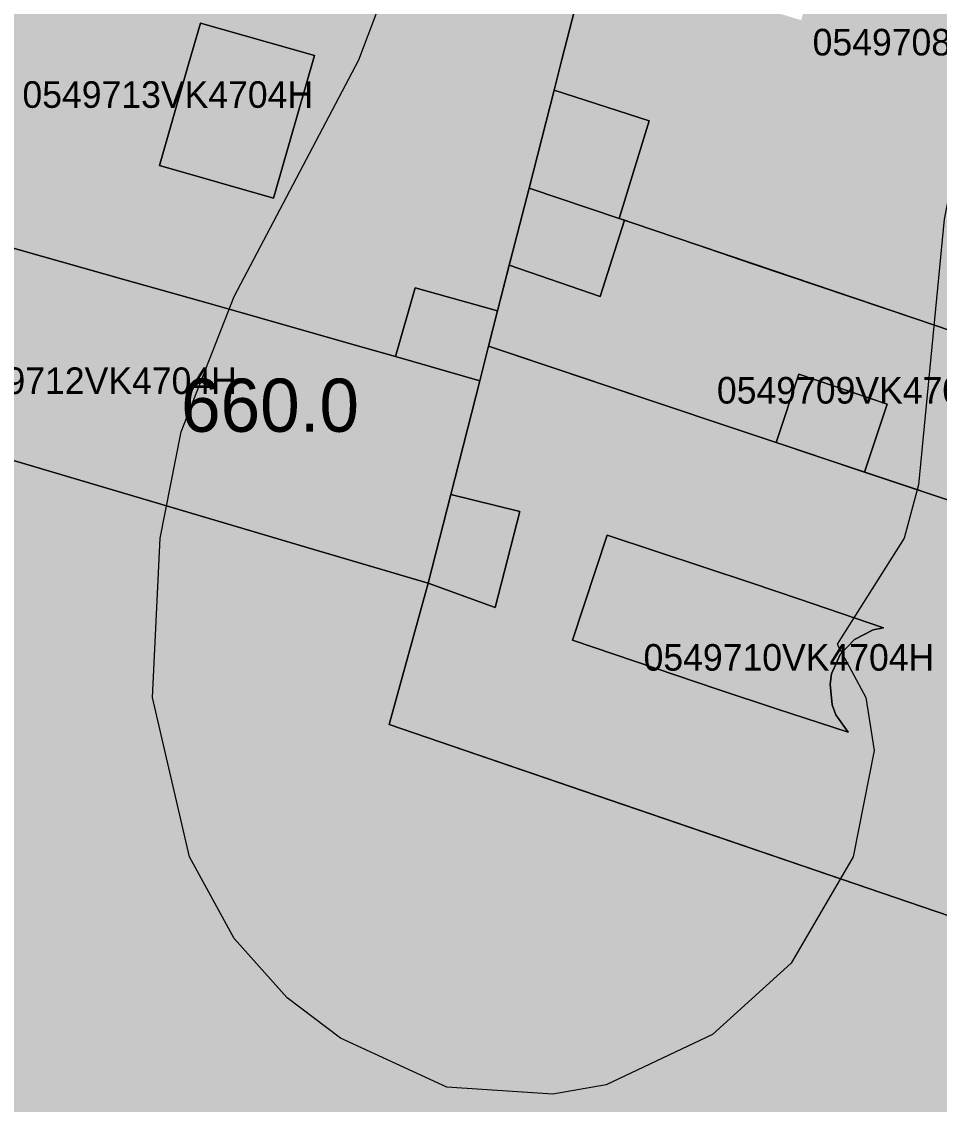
# Model space of a CAD drawing. Header units: metres. Extents: x -6 to 1255, y -2 to 532.
# Drawn here: x 766.32 to 800.83, y 183.56 to 224.29 of the extents above; entities that cross this region are included whole.
import ezdxf

# ---------------------------------------------------------------- set-up
doc = ezdxf.new("R2010")
doc.units = ezdxf.units.M
doc.header["$MEASUREMENT"] = 0
for name, color, linetype, lineweight, true_color in [('TPX_BUILDINGS', 7, 'CONTINUOUS', 0, 0x000000), ('TPX_BUILDINGS_HATCH', 7, 'CONTINUOUS', 0, 0xf0f0f0), ('TPX_BUILDINGS_SHADOWS_HATCH', 7, 'CONTINUOUS', 0, 0x000000), ('TPX_BUILDINGS_SHADOWS_OUTLINES', 7, 'CONTINUOUS', 0, 0x000000), ('TPX_CADASTRES', 7, 'CONTINUOUS', 0, 0x646464), ('TPX_CADASTRES_TEXT', 7, 'CONTINUOUS', 0, 0x000000), ('TPX_RELIEF_CONTOUR_LINES', 7, 'CONTINUOUS', 0, 0x969696), ('TPX_RELIEF_CONTOUR_LINES_TEXT', 7, 'CONTINUOUS', 0, 0x000000)]:
    doc.layers.add(name, color=color, linetype=linetype, lineweight=lineweight, true_color=true_color)

msp = doc.modelspace()

# ---------------------------------------------------------------- hatches: boundary and pattern name
at = {"layer": 'TPX_BUILDINGS_HATCH'}
h = msp.add_hatch(color=256, dxfattribs=at)
h.paths.add_polyline_path([(786.63, 222.866), (786.34, 221.716), (789.92, 220.555), (788.79, 216.886), (788.99, 216.816), (789.28, 216.716), (791.76, 215.875), (793.81, 215.185), (799.949, 213.105), (803.969, 211.745), (804.219, 211.655), (809.229, 209.961), (813.149, 208.635), (814.109, 211.755), (818.14, 224.935), (819.15, 228.235), (811.93, 230.915), (810.1, 231.595), (806.95, 232.755), (806.12, 233.065), (803.7, 233.955), (800.01, 235.325), (799.2, 235.625), (794.9, 237.216), (793.65, 233.265), (789.6, 234.476), (788.893, 231.705), (787.21, 225.106), (786.63, 222.866)])
h.paths.add_polyline_path([(791.72, 225.555), (792.5, 228.075), (796.4, 226.895), (795.63, 224.345), (791.72, 225.555)], flags=16)
h = msp.add_hatch(color=256, dxfattribs=at)
h.paths.add_polyline_path([(758.72, 223.796), (757.14, 218.276), (761.44, 217.056), (770.25, 214.566), (773.33, 213.696), (774.56, 213.346), (779.18, 212.036), (780.38, 211.696), (781.12, 214.276), (784.22, 213.406), (784.655, 215.123), (784.79, 215.656), (785.4, 218.026), (786.039, 220.536), (786.34, 221.716), (786.63, 222.866), (787.21, 225.106), (784.43, 225.856), (783.439, 226.123), (781.06, 226.766), (778.6, 227.426), (776.639, 227.952), (776.44, 228.006), (774.3, 228.586), (772.281, 229.13), (770.48, 229.616), (770.149, 229.705), (768.88, 230.047), (765.43, 230.976), (765.049, 231.082), (764.89, 231.126), (763.061, 231.619), (761.11, 232.146), (758.72, 223.796)])
h.paths.add_polyline_path([(771.5, 218.876), (771.81, 219.936), (772.6, 222.696), (773.05, 224.236), (777.33, 223.016), (775.79, 217.646), (771.5, 218.876)], flags=16)
for points in [[(757.14, 218.276), (755.06, 211.016), (758.32, 210.056), (759.34, 209.756), (763.72, 208.456), (766.01, 207.776), (777.1, 204.496), (781.609, 203.166), (782.459, 206.506), (783.55, 210.776), (780.38, 211.696), (779.18, 212.036), (774.56, 213.346), (773.33, 213.696), (770.25, 214.566), (761.44, 217.056), (757.14, 218.276)], [(784.22, 213.406), (783.88, 212.076), (787.14, 210.985), (790.039, 210.015), (793.149, 208.975), (794.691, 208.459), (795.55, 211.025), (798.87, 209.905), (798.011, 207.347), (802.639, 205.795), (807.3, 204.236), (808.229, 203.925), (811.379, 202.865), (813.149, 208.635), (809.229, 209.961), (804.219, 211.655), (803.969, 211.745), (799.949, 213.105), (793.81, 215.185), (791.76, 215.875), (789.28, 216.716), (788.99, 216.816), (788.08, 213.945), (784.655, 215.123), (784.22, 213.406)], [(750.319, 165.516), (749.889, 161.386), (752.609, 158.056), (762.979, 156.985), (766.229, 156.645), (775.886, 155.64), (779.969, 155.215), (783.169, 154.885), (793.999, 153.755), (796.839, 155.345), (798.279, 160.045), (805.199, 182.665), (807.029, 188.655), (804.669, 189.465), (803.999, 189.695), (800.679, 190.825), (787.466, 195.34), (781.569, 197.355), (780.139, 197.846), (781.609, 203.166), (777.1, 204.496), (766.01, 207.776), (763.72, 208.456), (759.34, 209.756), (758.32, 210.056), (755.06, 211.016), (754.63, 206.866), (750.319, 165.516)]]:
    msp.add_hatch(color=256, dxfattribs=at).paths.add_polyline_path(points)
h = msp.add_hatch(color=256, dxfattribs=at)
h.paths.add_polyline_path([(781.609, 203.166), (780.139, 197.846), (781.569, 197.355), (787.466, 195.34), (800.679, 190.825), (803.999, 189.695), (804.669, 189.465), (807.029, 188.655), (808.419, 193.185), (809.889, 198.005), (811.379, 202.865), (808.229, 203.925), (807.3, 204.236), (802.639, 205.795), (798.011, 207.347), (797.689, 207.455), (794.691, 208.459), (793.149, 208.975), (790.039, 210.015), (787.14, 210.985), (783.88, 212.076), (783.55, 210.776), (782.459, 206.506), (785.059, 205.866), (784.129, 202.255), (781.609, 203.166)])
h.paths.add_polyline_path([(787.029, 201.015), (788.339, 204.965), (793.789, 203.165), (795.529, 202.575), (798.729, 201.485), (798.339, 201.405), (797.639, 201.045), (797.099, 200.475), (796.779, 199.755), (796.719, 199.365), (796.799, 198.585), (796.939, 198.215), (797.399, 197.565), (794.709, 198.435), (792.469, 199.175), (787.029, 201.015)], flags=16)
at = {"layer": 'TPX_BUILDINGS_SHADOWS_HATCH'}
for points in [[(771.81, 219.936), (771.5, 218.876), (775.79, 217.646), (777.33, 223.016), (773.05, 224.236), (772.6, 222.696), (771.81, 219.936)], [(784.79, 215.656), (784.655, 215.123), (788.08, 213.945), (788.99, 216.816), (788.79, 216.886), (789.92, 220.555), (786.34, 221.716), (785.4, 218.026), (784.79, 215.656)], [(781.12, 214.276), (780.38, 211.696), (783.55, 210.776), (783.88, 212.076), (784.22, 213.406), (781.12, 214.276)], [(795.55, 211.025), (794.691, 208.459), (798.011, 207.347), (798.87, 209.905), (795.55, 211.025)], [(782.459, 206.506), (781.609, 203.166), (784.129, 202.255), (785.059, 205.866), (782.459, 206.506)], [(788.339, 204.965), (787.029, 201.015), (792.469, 199.175), (794.709, 198.435), (797.399, 197.565), (796.939, 198.215), (796.799, 198.585), (796.719, 199.365), (796.779, 199.755), (797.099, 200.475), (797.639, 201.045), (798.339, 201.405), (798.729, 201.485), (795.529, 202.575), (793.789, 203.165), (788.339, 204.965)]]:
    msp.add_hatch(color=256, dxfattribs=at).paths.add_polyline_path(points)

# ---------------------------------------------------------------- linework, layer by layer
at = {"layer": 'TPX_BUILDINGS', "elevation": 0.042}
for points in [[(761.44, 217.056), (770.25, 214.566), (773.33, 213.696), (774.56, 213.346), (779.18, 212.036), (780.38, 211.696), (781.12, 214.276), (784.22, 213.406), (784.655, 215.123), (784.79, 215.656), (785.4, 218.026), (786.039, 220.536), (786.34, 221.716), (786.63, 222.866), (787.21, 225.106)], [(787.21, 225.106), (786.63, 222.866), (786.34, 221.716), (789.92, 220.555), (788.79, 216.886), (788.99, 216.816), (789.28, 216.716), (791.76, 215.875), (793.81, 215.185), (799.949, 213.105), (803.969, 211.745), (804.219, 211.655), (809.229, 209.961), (813.149, 208.635), (814.109, 211.755), (818.14, 224.935)], [(802.639, 205.795), (798.011, 207.347), (797.689, 207.455), (794.691, 208.459), (793.149, 208.975), (790.039, 210.015), (787.14, 210.985), (783.88, 212.076), (783.55, 210.776), (782.459, 206.506), (785.059, 205.866), (784.129, 202.255), (781.609, 203.166), (780.139, 197.846), (781.569, 197.355), (787.466, 195.34), (800.679, 190.825), (803.999, 189.695)], [(766.229, 156.645), (775.886, 155.64), (779.969, 155.215), (783.169, 154.885), (793.999, 153.755), (796.839, 155.345), (798.279, 160.045), (805.199, 182.665), (807.029, 188.655), (804.669, 189.465), (803.999, 189.695), (800.679, 190.825), (787.466, 195.34), (781.569, 197.355), (780.139, 197.846), (781.609, 203.166), (777.1, 204.496), (766.01, 207.776)]]:
    msp.add_lwpolyline(points, dxfattribs=at)
for points in [[(771.5, 218.876), (771.81, 219.936), (772.6, 222.696), (773.05, 224.236), (777.33, 223.016), (775.79, 217.646)], [(757.14, 218.276), (755.06, 211.016), (758.32, 210.056), (759.34, 209.756), (763.72, 208.456), (766.01, 207.776), (777.1, 204.496), (781.609, 203.166), (782.459, 206.506), (783.55, 210.776), (780.38, 211.696), (779.18, 212.036), (774.56, 213.346), (773.33, 213.696), (770.25, 214.566), (761.44, 217.056)], [(784.22, 213.406), (783.88, 212.076), (787.14, 210.985), (790.039, 210.015), (793.149, 208.975), (794.691, 208.459), (795.55, 211.025), (798.87, 209.905), (798.011, 207.347), (802.639, 205.795), (807.3, 204.236), (808.229, 203.925), (811.379, 202.865), (813.149, 208.635), (809.229, 209.961), (804.219, 211.655), (803.969, 211.745), (799.949, 213.105), (793.81, 215.185), (791.76, 215.875), (789.28, 216.716), (788.99, 216.816), (788.08, 213.945), (784.655, 215.123)], [(787.029, 201.015), (788.339, 204.965), (793.789, 203.165), (795.529, 202.575), (798.729, 201.485), (798.339, 201.405), (797.639, 201.045), (797.099, 200.475), (796.779, 199.755), (796.719, 199.365), (796.799, 198.585), (796.939, 198.215), (797.399, 197.565), (794.709, 198.435), (792.469, 199.175)]]:
    msp.add_lwpolyline(points, close=True, dxfattribs=at)
at = {"layer": 'TPX_BUILDINGS_SHADOWS_OUTLINES', "elevation": 0.039}
for points in [[(771.81, 219.936), (771.5, 218.876), (775.79, 217.646), (777.33, 223.016), (773.05, 224.236), (772.6, 222.696)], [(784.79, 215.656), (784.655, 215.123), (788.08, 213.945), (788.99, 216.816), (788.79, 216.886), (789.92, 220.555), (786.34, 221.716), (785.4, 218.026)], [(781.12, 214.276), (780.38, 211.696), (783.55, 210.776), (783.88, 212.076), (784.22, 213.406)], [(795.55, 211.025), (794.691, 208.459), (798.011, 207.347), (798.87, 209.905)], [(782.459, 206.506), (781.609, 203.166), (784.129, 202.255), (785.059, 205.866)], [(788.339, 204.965), (787.029, 201.015), (792.469, 199.175), (794.709, 198.435), (797.399, 197.565), (796.939, 198.215), (796.799, 198.585), (796.719, 199.365), (796.779, 199.755), (797.099, 200.475), (797.639, 201.045), (798.339, 201.405), (798.729, 201.485), (795.529, 202.575), (793.789, 203.165)]]:
    msp.add_lwpolyline(points, close=True, dxfattribs=at)
at = {"layer": 'TPX_CADASTRES', "elevation": 0.024}
for points in [[(761.11, 232.146), (757.14, 218.276), (761.44, 217.056), (770.25, 214.566), (773.33, 213.696), (774.56, 213.346), (779.18, 212.036), (780.38, 211.696), (783.55, 210.776), (783.88, 212.076), (784.22, 213.406), (784.79, 215.656), (785.4, 218.026), (786.34, 221.716), (786.63, 222.866), (787.21, 225.106), (784.43, 225.856), (781.06, 226.766), (778.6, 227.426), (776.44, 228.006), (774.3, 228.586), (770.48, 229.616), (765.43, 230.976), (764.89, 231.126)], [(757.14, 218.276), (755.06, 211.016), (758.32, 210.056), (759.34, 209.756), (763.72, 208.456), (766.01, 207.776), (777.1, 204.496), (781.609, 203.166), (782.459, 206.506), (783.55, 210.776), (780.38, 211.696), (779.18, 212.036), (774.56, 213.346), (773.33, 213.696), (770.25, 214.566), (761.44, 217.056)], [(784.22, 213.406), (783.88, 212.076), (790.039, 210.016), (793.149, 208.976), (797.689, 207.456), (802.639, 205.796), (808.229, 203.926), (811.379, 202.866), (813.149, 208.636), (804.219, 211.656), (803.969, 211.746), (799.949, 213.106), (793.81, 215.186), (791.76, 215.876), (789.28, 216.716), (788.79, 216.886), (785.4, 218.026), (784.79, 215.656)], [(781.609, 203.166), (780.139, 197.846), (781.569, 197.356), (800.679, 190.826), (803.999, 189.696), (804.669, 189.466), (807.029, 188.656), (808.419, 193.186), (809.889, 198.006), (811.379, 202.866), (808.229, 203.926), (802.639, 205.796), (797.689, 207.456), (793.149, 208.976), (790.039, 210.016), (783.88, 212.076), (783.55, 210.776), (782.459, 206.506)]]:
    msp.add_lwpolyline(points, close=True, dxfattribs=at)
for points in [[(787.21, 225.106), (786.63, 222.866), (786.34, 221.716), (785.4, 218.026), (788.79, 216.886), (789.28, 216.716), (791.76, 215.876), (793.81, 215.186), (799.949, 213.106), (803.969, 211.746), (804.219, 211.656), (813.149, 208.636), (814.109, 211.756), (818.14, 224.936)], [(766.229, 156.646), (779.969, 155.216), (783.169, 154.886), (793.999, 153.756), (796.839, 155.346), (798.279, 160.046), (805.199, 182.666), (807.029, 188.656), (804.669, 189.466), (803.999, 189.696), (800.679, 190.826), (781.569, 197.356), (780.139, 197.846), (781.609, 203.166), (777.1, 204.496), (766.01, 207.776)]]:
    msp.add_lwpolyline(points, dxfattribs=at)
at = {"layer": 'TPX_RELIEF_CONTOUR_LINES', "elevation": 0.045}
for points in [[(803.458, 224.849), (801.82, 220.852), (801.015, 216.854), (800.05, 206.861), (799.509, 204.862), (796.991, 200.865), (798.063, 198.866), (798.381, 196.868), (797.593, 192.87), (795.261, 188.873), (792.295, 186.185), (788.299, 184.295), (786.301, 183.939), (782.304, 184.209), (778.308, 186.047), (776.31, 187.564), (774.311, 189.796), (772.631, 192.87), (771.245, 198.866), (771.527, 204.862), (772.313, 208.86), (774.311, 213.947), (778.995, 222.85), (780.506, 226.848)], [(772.313, 208.86), (772.313, 208.86)]]:
    msp.add_lwpolyline(points, dxfattribs=at)

# ---------------------------------------------------------------- texts
at = {"layer": 'TPX_CADASTRES_TEXT'}
for s, p in [('0549708VK4704H', (796.065, 223.019, 0.024)), ('0549713VK4704H', (766.349, 221.048, 0.024)), ('0549712VK4704H', (763.481, 210.281, 0.024)), ('0549709VK4704H', (792.466, 209.921, 0.024)), ('0549710VK4704H', (789.708, 199.873, 0.024))]:
    msp.add_text(s, height=1, dxfattribs=at).set_placement(p)
at = {"layer": 'TPX_RELIEF_CONTOUR_LINES_TEXT'}
msp.add_text('660.0', height=2, dxfattribs=at).set_placement((772.313, 208.86, 0.045))

doc.saveas('drawing.dxf')
